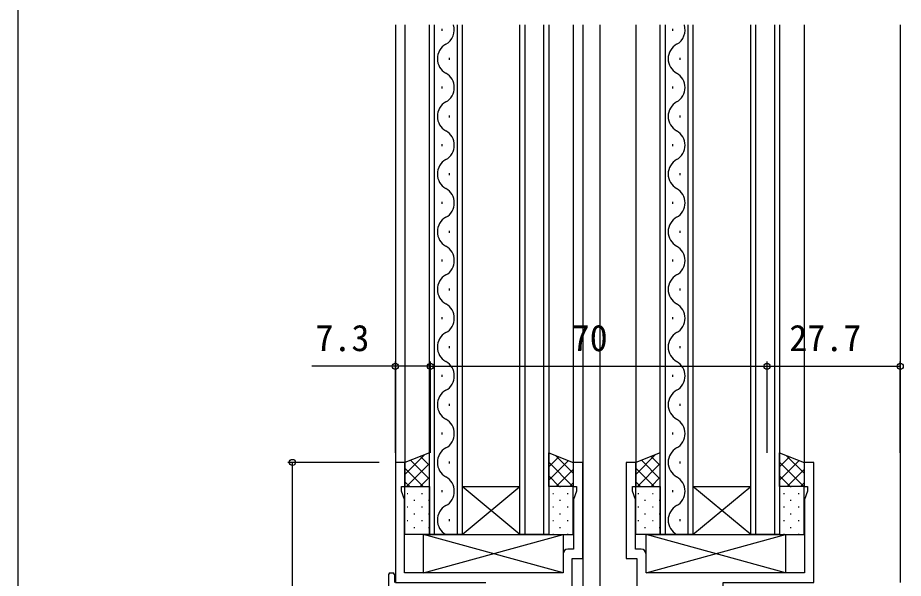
# Model space of a CAD drawing. Units: millimetres, scale not verified. Extents: x -437 to 438, y -301 to 299.
# Drawn here: x -436.8 to -252.6, y -117.5 to -0.8 of the extents above; entities that cross this region are included whole.
import ezdxf
from ezdxf.enums import TextEntityAlignment as Align

# ---------------------------------------------------------------- set-up
doc = ezdxf.new("R2010")
doc.units = ezdxf.units.MM
doc.header["$LTSCALE"] = 2
for name, color, linetype in [('0-2_YKK_11', 7, 'Continuous'), ('0-3_YKK_12', 2, 'Continuous'), ('0-4_YKK_13', 4, 'Continuous'), ('0-6_YKK_D', 6, 'Continuous'), ('0-7_YKK_ZWAK', 7, 'Continuous')]:
    doc.layers.add(name, color=color, linetype=linetype)
doc.styles.add('ＭＳ ゴシック', font='')
doc.styles.get('ＭＳ ゴシック').set_extended_font_data('MS Gothic')

msp = doc.modelspace()

# ---------------------------------------------------------------- linework, layer by layer
at = {"layer": '0-2_YKK_11'}
msp.add_line((-308.054, -113.375), (-308.054, -173.725), dxfattribs=at)
for points in [[(-323.384, -112.445), (-323.384, -116.375), (-356.324, -116.375), (-356.324, -101.106), (-356.954, -99.375), (-356.954, -98.375), (-356.254, -98.375), (-356.254, -93.375), (-358.254, -93.375), (-358.254, -118.375), (-339.454, -118.375)], [(-319.254, -204.375), (-319.254, -179.375), (-321.454, -179.375), (-321.454, -113.375), (-319.254, -113.375), (-319.254, -93.375), (-321.254, -93.375), (-321.254, -98.375), (-320.554, -98.375), (-320.554, -99.375), (-321.184, -101.106), (-321.184, -111.445), (-322.384, -111.445)], [(-307.124, -111.445), (-308.324, -111.445), (-308.324, -101.106), (-308.954, -99.375), (-308.954, -98.375), (-308.254, -98.375), (-308.254, -93.375), (-310.254, -93.375), (-310.254, -113.375), (-308.054, -113.375)], [(-287.854, -173.375), (-287.854, -167.375), (-290.054, -167.375), (-290.054, -118.375), (-271.254, -118.375), (-271.254, -93.375), (-273.254, -93.375), (-273.254, -98.375), (-272.554, -98.375), (-272.554, -99.375), (-273.184, -101.106), (-273.184, -116.375), (-306.124, -116.375), (-306.124, -112.445)]]:
    msp.add_lwpolyline(points, dxfattribs=at)
for centre, start, end in [((-322.384, -112.445), 90.00001, 179.99999), ((-307.124, -112.445), 0.00001, 89.99999)]:
    msp.add_arc(centre, 1, start, end, dxfattribs=at)
at = {"layer": '0-3_YKK_12'}
for p, q in [((-358.254, -2.34), (-358.254, -118.375)), ((-356.254, -2.34), (-356.254, -93.874)), ((-351.154, -108.375), (-351.154, -2.34)), ((-350.154, -2.34), (-350.154, -108.375)), ((-348.514, -3.575), (-348.514, -3.175)), ((-345.354, -108.375), (-345.354, -2.34)), ((-344.354, -2.34), (-344.354, -108.375)), ((-332.354, -108.375), (-332.354, -2.34)), ((-331.354, -2.34), (-331.354, -108.375)), ((-327.354, -108.375), (-327.354, -2.34)), ((-326.354, -2.34), (-326.354, -108.375)), ((-321.254, -2.34), (-321.254, -93.875)), ((-319.254, -2.34), (-319.254, -179.675)), ((-315.754, -2.34), (-315.754, -174.375)), ((-308.254, -2.34), (-308.254, -93.875)), ((-303.154, -108.375), (-303.154, -2.34)), ((-302.154, -2.34), (-302.154, -108.375)), ((-300.514, -3.575), (-300.514, -3.175)), ((-297.354, -108.375), (-297.354, -2.34)), ((-296.354, -2.34), (-296.354, -108.375)), ((-284.354, -108.375), (-284.354, -2.34)), ((-283.354, -2.34), (-283.354, -108.375)), ((-279.354, -108.375), (-279.354, -2.34)), ((-278.354, -2.34), (-278.354, -108.375)), ((-273.254, -2.34), (-273.254, -93.875)), ((-253.254, -2.34), (-253.254, -118.375)), ((-346.994, -9.575), (-346.994, -9.175)), ((-298.994, -9.575), (-298.994, -9.175)), ((-348.514, -15.575), (-348.514, -15.175)), ((-300.514, -15.575), (-300.514, -15.175)), ((-346.994, -21.575), (-346.994, -21.175)), ((-298.994, -21.575), (-298.994, -21.175)), ((-348.514, -27.575), (-348.514, -27.175)), ((-300.514, -27.575), (-300.514, -27.175)), ((-346.994, -33.575), (-346.994, -33.175)), ((-298.994, -33.575), (-298.994, -33.175)), ((-348.514, -39.575), (-348.514, -39.175)), ((-300.514, -39.575), (-300.514, -39.175)), ((-346.994, -45.575), (-346.994, -45.175)), ((-298.994, -45.575), (-298.994, -45.175)), ((-348.514, -51.575), (-348.514, -51.175)), ((-300.514, -51.575), (-300.514, -51.175)), ((-346.994, -57.575), (-346.994, -57.175)), ((-298.994, -57.575), (-298.994, -57.175)), ((-348.514, -63.575), (-348.514, -63.175)), ((-300.514, -63.575), (-300.514, -63.175)), ((-346.994, -69.575), (-346.994, -69.175)), ((-298.994, -69.575), (-298.994, -69.175)), ((-348.514, -75.575), (-348.514, -75.175)), ((-300.514, -75.575), (-300.514, -75.175)), ((-346.994, -81.575), (-346.994, -81.175)), ((-298.994, -81.575), (-298.994, -81.175)), ((-348.514, -87.575), (-348.514, -87.175)), ((-300.514, -87.575), (-300.514, -87.175)), ((-346.994, -93.575), (-346.994, -93.175)), ((-298.994, -93.575), (-298.994, -93.175)), ((-348.514, -99.575), (-348.514, -99.175)), ((-344.354, -98.375), (-332.354, -98.375)), ((-344.354, -108.375), (-332.354, -98.375)), ((-332.354, -108.375), (-344.354, -98.375)), ((-300.514, -99.575), (-300.514, -99.175)), ((-296.354, -98.375), (-284.354, -98.375)), ((-296.354, -108.375), (-284.354, -98.375)), ((-284.354, -108.375), (-296.354, -98.375)), ((-346.994, -105.575), (-346.994, -105.175)), ((-298.994, -105.575), (-298.994, -105.175)), ((-344.354, -108.375), (-351.154, -108.375)), ((-344.354, -108.375), (-332.354, -108.375)), ((-326.354, -108.375), (-332.354, -108.375)), ((-296.354, -108.375), (-303.154, -108.375)), ((-296.354, -108.375), (-284.354, -108.375)), ((-278.354, -108.375), (-284.354, -108.375))]:
    msp.add_line(p, q, dxfattribs=at)
for centre, start, end in [((-349.431, -3.375), 299.20254, 17.53204), ((-301.431, -3.375), 299.20254, 17.53228), ((-346.078, -9.375), 119.20254, 240.79746), ((-298.078, -9.375), 119.20254, 240.79746), ((-349.431, -15.375), 299.20254, 60.79746), ((-301.431, -15.375), 299.20254, 60.79746), ((-346.078, -21.375), 119.20254, 240.79746), ((-298.078, -21.375), 119.20254, 240.79746), ((-349.431, -27.375), 299.20254, 60.79746), ((-301.431, -27.375), 299.20254, 60.79746), ((-346.078, -33.375), 119.20254, 240.79746), ((-298.078, -33.375), 119.20254, 240.79746), ((-349.431, -39.375), 299.20254, 60.79746), ((-301.431, -39.375), 299.20254, 60.79746), ((-346.078, -45.375), 119.20254, 240.79746), ((-298.078, -45.375), 119.20254, 240.79746), ((-349.431, -51.375), 299.20254, 60.79746), ((-301.431, -51.375), 299.20254, 60.79746), ((-346.078, -57.375), 119.20254, 240.79746), ((-298.078, -57.375), 119.20254, 240.79746), ((-349.431, -63.375), 299.20254, 60.79746), ((-301.431, -63.375), 299.20254, 60.79746), ((-346.078, -69.375), 119.20254, 240.79746), ((-298.078, -69.375), 119.20254, 240.79746), ((-349.431, -75.375), 299.20254, 60.79746), ((-301.431, -75.375), 299.20254, 60.79746), ((-346.078, -81.375), 119.20254, 240.79746), ((-298.078, -81.375), 119.20254, 240.79746), ((-349.431, -87.375), 299.20254, 60.79746), ((-301.431, -87.375), 299.20254, 60.79746), ((-346.078, -93.375), 119.20254, 240.79746), ((-298.078, -93.375), 119.20254, 240.79746), ((-349.431, -99.375), 299.20254, 60.79746), ((-301.431, -99.375), 299.20254, 60.79746), ((-346.078, -105.375), 119.20254, 240.79746), ((-298.078, -105.375), 119.20254, 240.79746)]:
    msp.add_arc(centre, 3.437, start, end, dxfattribs=at)
at = {"layer": '0-4_YKK_13'}
for p, q in [((-352.119, -91.753), (-356.254, -95.888)), ((-326.305, -91.395), (-326.354, -91.444)), ((-324.953, -91.924), (-321.254, -95.623)), ((-304.119, -91.753), (-308.254, -95.888)), ((-278.305, -91.395), (-278.354, -91.444)), ((-276.953, -91.924), (-273.254, -95.623)), ((-351.154, -93.617), (-355.912, -98.375)), ((-355.077, -92.913), (-351.154, -96.836)), ((-353.045, -92.117), (-351.154, -94.008)), ((-324.273, -92.191), (-326.354, -94.273)), ((-322.241, -92.988), (-326.354, -97.101)), ((-326.354, -93.352), (-321.331, -98.375)), ((-303.154, -93.617), (-307.912, -98.375)), ((-307.077, -92.913), (-303.154, -96.836)), ((-305.045, -92.117), (-303.154, -94.008)), ((-276.273, -92.191), (-278.354, -94.273)), ((-274.241, -92.988), (-278.354, -97.101)), ((-278.354, -93.352), (-273.331, -98.375)), ((-356.254, -94.565), (-352.444, -98.375)), ((-321.254, -94.83), (-324.8, -98.375)), ((-308.254, -94.565), (-304.444, -98.375)), ((-273.254, -94.83), (-276.8, -98.375)), ((-356.254, -97.393), (-355.272, -98.375)), ((-351.154, -96.445), (-353.084, -98.375)), ((-326.354, -96.18), (-324.16, -98.375)), ((-308.254, -97.393), (-307.272, -98.375)), ((-303.154, -96.445), (-305.084, -98.375)), ((-278.354, -96.18), (-276.16, -98.375)), ((-354.419, -98.396), (-354.219, -98.396)), ((-351.389, -98.396), (-351.189, -98.396)), ((-324.119, -98.396), (-323.919, -98.396)), ((-321.254, -97.658), (-321.971, -98.375)), ((-306.419, -98.396), (-306.219, -98.396)), ((-303.389, -98.396), (-303.189, -98.396)), ((-276.119, -98.396), (-275.919, -98.396)), ((-273.254, -97.658), (-273.971, -98.375)), ((-355.834, -99.811), (-355.634, -99.811)), ((-354.419, -101.226), (-354.219, -101.226)), ((-352.804, -99.811), (-352.604, -99.811)), ((-351.389, -101.226), (-351.189, -101.226)), ((-325.534, -99.811), (-325.334, -99.811)), ((-324.119, -101.226), (-323.919, -101.226)), ((-322.504, -99.811), (-322.304, -99.811)), ((-307.834, -99.811), (-307.634, -99.811)), ((-306.419, -101.226), (-306.219, -101.226)), ((-304.804, -99.811), (-304.604, -99.811)), ((-303.389, -101.226), (-303.189, -101.226)), ((-277.534, -99.811), (-277.334, -99.811)), ((-276.119, -101.226), (-275.919, -101.226)), ((-274.504, -99.811), (-274.304, -99.811)), ((-355.834, -102.641), (-355.634, -102.641)), ((-352.804, -102.641), (-352.604, -102.641)), ((-325.534, -102.641), (-325.334, -102.641)), ((-322.504, -102.641), (-322.304, -102.641)), ((-307.834, -102.641), (-307.634, -102.641)), ((-304.804, -102.641), (-304.604, -102.641)), ((-277.534, -102.641), (-277.334, -102.641)), ((-274.504, -102.641), (-274.304, -102.641)), ((-354.419, -104.056), (-354.219, -104.056)), ((-351.389, -104.056), (-351.189, -104.056)), ((-324.119, -104.056), (-323.919, -104.056)), ((-306.419, -104.056), (-306.219, -104.056)), ((-303.389, -104.056), (-303.189, -104.056)), ((-276.119, -104.056), (-275.919, -104.056)), ((-355.834, -105.471), (-355.634, -105.471)), ((-352.804, -105.471), (-352.604, -105.471)), ((-325.534, -105.471), (-325.334, -105.471)), ((-322.504, -105.471), (-322.304, -105.471)), ((-307.834, -105.471), (-307.634, -105.471)), ((-304.804, -105.471), (-304.604, -105.471)), ((-277.534, -105.471), (-277.334, -105.471)), ((-274.504, -105.471), (-274.304, -105.471)), ((-355.834, -108.301), (-355.634, -108.301)), ((-354.419, -106.886), (-354.219, -106.886)), ((-352.804, -108.301), (-352.604, -108.301)), ((-323.384, -116.375), (-352.384, -108.375)), ((-352.384, -116.375), (-323.384, -108.375)), ((-351.389, -106.886), (-351.189, -106.886)), ((-325.534, -108.301), (-325.334, -108.301)), ((-324.119, -106.886), (-323.919, -106.886)), ((-322.504, -108.301), (-322.304, -108.301)), ((-307.834, -108.301), (-307.634, -108.301)), ((-306.419, -106.886), (-306.219, -106.886)), ((-277.124, -116.375), (-306.124, -108.375)), ((-306.124, -116.375), (-277.124, -108.375)), ((-304.804, -108.301), (-304.604, -108.301)), ((-303.389, -106.886), (-303.189, -106.886)), ((-277.534, -108.301), (-277.334, -108.301)), ((-276.119, -106.886), (-275.919, -106.886)), ((-274.504, -108.301), (-274.304, -108.301)), ((-359.654, -116.675), (-359.654, -119.409)), ((-359.354, -116.375), (-358.754, -116.375)), ((-358.454, -116.675), (-358.454, -118.375))]:
    msp.add_line(p, q, dxfattribs=at)
for points in [[(-351.154, -98.375), (-351.154, -91.375), (-356.254, -93.375), (-356.254, -98.375)], [(-326.354, -98.375), (-326.354, -91.375), (-321.254, -93.375), (-321.254, -98.375)], [(-303.154, -98.375), (-303.154, -91.375), (-308.254, -93.375), (-308.254, -98.375)], [(-278.354, -98.375), (-278.354, -91.375), (-273.254, -93.375), (-273.254, -98.375)], [(-356.254, -98.375), (-351.154, -98.375), (-351.154, -108.375), (-356.254, -108.375)], [(-321.254, -98.375), (-326.354, -98.375), (-326.354, -108.375), (-321.254, -108.375)], [(-308.254, -98.375), (-303.154, -98.375), (-303.154, -108.375), (-308.254, -108.375)], [(-273.254, -98.375), (-278.354, -98.375), (-278.354, -108.375), (-273.254, -108.375)], [(-323.384, -116.375), (-352.384, -116.375), (-352.384, -108.375), (-323.384, -108.375)], [(-277.124, -116.375), (-306.124, -116.375), (-306.124, -108.375), (-277.124, -108.375)]]:
    msp.add_lwpolyline(points, close=True, dxfattribs=at)
for centre, start, end in [((-359.354, -116.675), 90, 180), ((-358.754, -116.675), 0, 90)]:
    msp.add_arc(centre, 0.3, start, end, dxfattribs=at)
at = {"layer": '0-6_YKK_D'}
for p, q in [((-358.254, -91.375), (-358.254, -72.375)), ((-350.954, -91.375), (-350.954, -72.375)), ((-350.954, -91.375), (-350.954, -72.375)), ((-350.954, -73.375), (-280.954, -73.375)), ((-280.954, -91.375), (-280.954, -72.375)), ((-280.954, -91.375), (-280.954, -72.375)), ((-280.954, -73.375), (-253.254, -73.375)), ((-253.254, -91.375), (-253.254, -72.375)), ((-361.654, -93.375), (-380.654, -93.375)), ((-379.654, -205.375), (-379.654, -93.375))]:
    msp.add_line(p, q, dxfattribs=at)
msp.add_lwpolyline([(-350.954, -73.375), (-358.254, -73.375), (-375.651, -73.375)], dxfattribs=at)
for centre in [(-358.254, -73.375), (-350.954, -73.375), (-350.954, -73.375), (-280.954, -73.375), (-280.954, -73.375), (-253.254, -73.375), (-379.654, -93.375)]:
    msp.add_circle(centre, 0.637, dxfattribs=at)
at = {"layer": '0-7_YKK_ZWAK'}
msp.add_line((-436.8, 263.7), (-436.8, -301.3), dxfattribs=at)

# ---------------------------------------------------------------- texts
at = {"layer": '0-6_YKK_D', "style": 'ＭＳ ゴシック'}
for s, p in [('7.3', (-374.875, -71.875)), ('70', (-321.579, -71.875)), ('27.7', (-276.33, -71.875))]:
    msp.add_text(s, height=5.499, dxfattribs=at).set_placement(p, align=Align.BOTTOM_LEFT)

doc.saveas('drawing.dxf')
